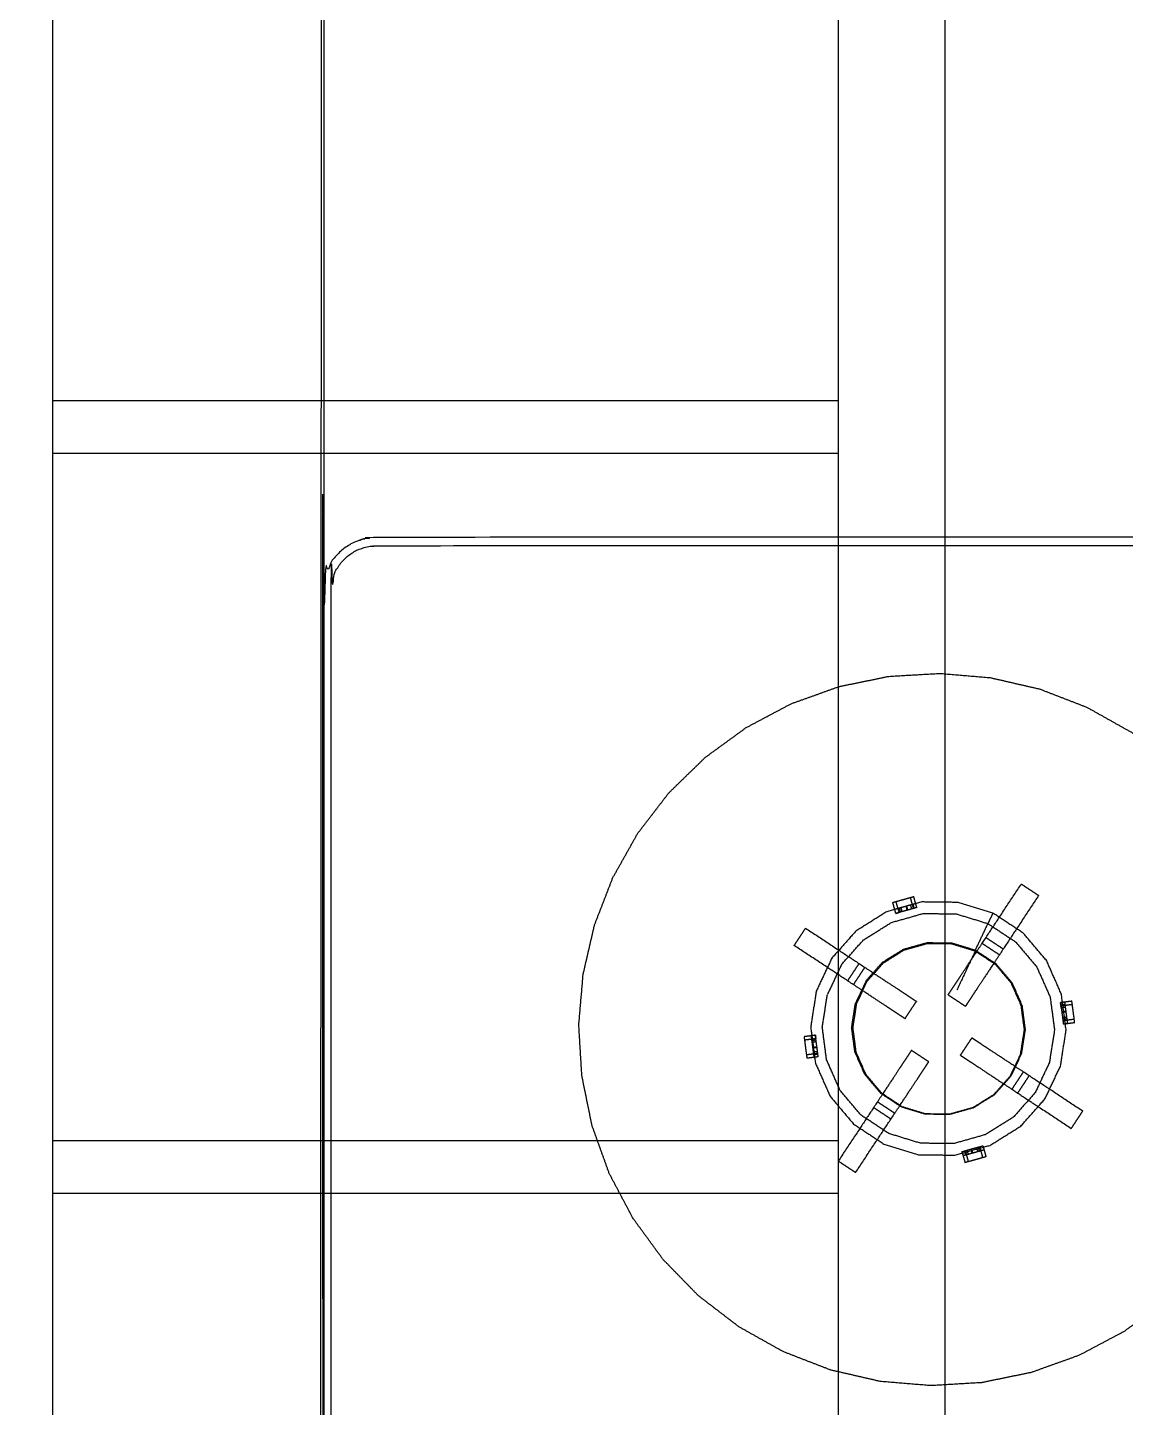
# Model space of a CAD drawing. Header units: millimetres. Extents: x 3429 to 24139, y -631 to 9878.
# Drawn here: x 7899.2 to 7964.9, y 3354.6 to 3437.2 of the extents above; entities that cross this region are included whole.
import ezdxf

# ---------------------------------------------------------------- set-up
doc = ezdxf.new("R2010")
doc.units = ezdxf.units.MM
for name, color, linetype, lineweight in [('multid_gorunus_3', 23, 'Continuous', 13), ('multid_gorunus_4', 15, 'Continuous', 9), ('multid_gorunus_5', 193, 'Continuous', 5), ('multid_gorunus_6', 54, 'Continuous', 0)]:
    doc.layers.add(name, color=color, linetype=linetype, lineweight=lineweight)

# ---------------------------------------------------------------- blocks, each defined once
blk = doc.blocks.new('grup-1')
at = {"layer": 'multid_gorunus_3', "lineweight": -3}
for points in [[(2472.196, 5870.084), (2471.826, 5870.127), (2471.456, 5870.17), (2437.184, 5870.179), (2402.913, 5870.189), (2402.543, 5870.146), (2402.173, 5870.104), (2401.833, 5869.982), (2401.494, 5869.861), (2401.194, 5869.67), (2400.894, 5869.479), (2400.644, 5869.229), (2400.394, 5868.979), (2400.203, 5868.68), (2400.012, 5868.38), (2399.891, 5868.04), (2399.769, 5867.701), (2399.726, 5867.331), (2399.683, 5866.961), (2399.669, 5815.19), (2399.652, 5752.918), (2399.695, 5752.548), (2399.737, 5752.178), (2399.859, 5751.839), (2399.98, 5751.499), (2400.171, 5751.199), (2400.361, 5750.899), (2400.611, 5750.649), (2400.861, 5750.399), (2401.161, 5750.208), (2401.461, 5750.018), (2401.8, 5749.896), (2402.14, 5749.774), (2402.51, 5749.731), (2402.88, 5749.689), (2437.151, 5749.679), (2471.423, 5749.67), (2471.793, 5749.712), (2472.163, 5749.755), (2472.502, 5749.876), (2472.842, 5749.998), (2473.142, 5750.188), (2473.442, 5750.379), (2473.692, 5750.629), (2473.942, 5750.879), (2474.133, 5751.179), (2474.323, 5751.478), (2474.445, 5751.818), (2474.567, 5752.158), (2474.609, 5752.528), (2474.652, 5752.897), (2474.669, 5815.169), (2474.683, 5866.94), (2474.641, 5867.31), (2474.598, 5867.68), (2474.477, 5868.02), (2474.355, 5868.36), (2474.165, 5868.659), (2473.974, 5868.959), (2473.724, 5869.209), (2473.474, 5869.459), (2473.175, 5869.65), (2472.875, 5869.841), (2472.535, 5869.963), (2472.196, 5870.084)], [(2471.454, 5869.67), (2471.766, 5869.634), (2472.079, 5869.597), (2472.366, 5869.494), (2472.653, 5869.392), (2472.907, 5869.23), (2473.16, 5869.069), (2473.372, 5868.857), (2473.583, 5868.646), (2473.745, 5868.392), (2473.906, 5868.138), (2474.009, 5867.851), (2474.111, 5867.564), (2474.147, 5867.251), (2474.183, 5866.939), (2474.169, 5815.169), (2474.152, 5752.9), (2474.116, 5752.587), (2474.08, 5752.274), (2473.977, 5751.987), (2473.874, 5751.7), (2473.713, 5751.446), (2473.551, 5751.193), (2473.34, 5750.981), (2473.128, 5750.77), (2472.874, 5750.609), (2472.621, 5750.447), (2472.334, 5750.345), (2472.046, 5750.242), (2471.734, 5750.206), (2471.421, 5750.17), (2437.151, 5750.179), (2402.882, 5750.189), (2402.569, 5750.225), (2402.257, 5750.261), (2401.969, 5750.364), (2401.682, 5750.467), (2401.429, 5750.628), (2401.175, 5750.79), (2400.964, 5751.001), (2400.752, 5751.213), (2400.591, 5751.466), (2400.43, 5751.72), (2400.327, 5752.007), (2400.224, 5752.295), (2400.188, 5752.607), (2400.152, 5752.92), (2400.169, 5815.189), (2400.183, 5866.959), (2400.22, 5867.272), (2400.256, 5867.584), (2400.359, 5867.871), (2400.462, 5868.159), (2400.623, 5868.412), (2400.785, 5868.666), (2400.996, 5868.877), (2401.208, 5869.089), (2401.461, 5869.25), (2401.715, 5869.411), (2402.002, 5869.514), (2402.289, 5869.617), (2402.602, 5869.653), (2402.915, 5869.689), (2437.184, 5869.679), (2471.454, 5869.67)]]:
    blk.add_open_spline(points, degree=2, knots=[-16, -16, -16, -15, -15, -14, -14, -13, -13, -12, -12, -11, -11, -10, -10, -9, -9, -8, -8, -7, -7, -6, -6, -5, -5, -4, -4, -3, -3, -2, -2, -1, -1, 0, 0, 1, 1, 2, 2, 3, 3, 4, 4, 5, 5, 6, 6, 7, 7, 8, 8, 9, 9, 10, 10, 11, 11, 12, 12, 13, 13, 14, 14, 15, 15, 16, 16, 16], dxfattribs=at)
at = {"layer": 'multid_gorunus_4', "lineweight": -3}
for points in [[(2437.43, 5703.444), (2437.43, 6235.282), (2443.832, 6235.282), (2443.832, 5703.444)], [(2490.832, 5703.444), (2490.832, 6235.282), (2493.832, 6235.282), (2493.832, 5703.444)], [(2490.832, 5875.198), (2490.832, 5878.36), (2443.832, 5878.36), (2443.832, 5875.198)], [(2490.832, 5830.893), (2490.832, 5834.055), (2443.832, 5834.055), (2443.832, 5830.893)]]:
    blk.add_lwpolyline(points, close=True, dxfattribs=at)
for points in [[(2474.819, 5748.156), (2474.592, 6192.992)], [(2474.592, 5747.992), (2474.592, 6192.868)]]:
    blk.add_lwpolyline(points, dxfattribs=at)
blk.add_open_spline([(2426.714, 5822.624), (2426.714, 5822.624), (2426.714, 5822.623), (2428.058, 5821.911), (2429.402, 5821.198), (2430.834, 5820.684), (2432.266, 5820.171), (2433.756, 5819.865), (2435.246, 5819.56), (2436.765, 5819.471), (2438.283, 5819.382), (2439.799, 5819.508), (2441.315, 5819.635), (2442.797, 5819.977), (2444.28, 5820.32), (2445.698, 5820.869), (2447.117, 5821.417), (2448.443, 5822.163), (2449.769, 5822.909), (2450.975, 5823.835), (2452.182, 5824.762), (2453.244, 5825.851), (2454.306, 5826.94), (2455.203, 5828.169), (2456.1, 5829.398), (2456.812, 5830.742), (2457.524, 5832.086), (2458.038, 5833.518), (2458.552, 5834.95), (2458.857, 5836.44), (2459.161, 5837.931), (2459.251, 5839.449), (2459.342, 5840.968), (2459.214, 5842.483), (2459.086, 5843.999), (2458.745, 5845.482), (2458.403, 5846.964), (2457.854, 5848.383), (2457.304, 5849.801), (2456.559, 5851.127), (2455.814, 5852.454), (2454.887, 5853.66), (2453.96, 5854.866), (2452.871, 5855.928), (2451.783, 5856.991), (2450.553, 5857.887), (2449.324, 5858.783), (2447.98, 5859.496), (2446.636, 5860.209), (2445.204, 5860.722), (2443.772, 5861.236), (2442.282, 5861.541), (2440.792, 5861.847), (2439.273, 5861.936), (2437.755, 5862.025), (2436.239, 5861.898), (2434.723, 5861.771), (2433.241, 5861.429), (2431.758, 5861.087), (2430.339, 5860.538), (2428.921, 5859.989), (2427.595, 5859.243), (2426.269, 5858.497), (2425.062, 5857.571), (2423.856, 5856.645), (2422.794, 5855.556), (2421.732, 5854.466), (2420.835, 5853.238), (2419.938, 5852.009), (2419.226, 5850.664), (2418.514, 5849.32), (2418, 5847.889), (2417.485, 5846.457), (2417.181, 5844.966), (2416.877, 5843.476), (2416.786, 5841.957), (2416.696, 5840.439), (2416.824, 5838.923), (2416.952, 5837.407), (2417.293, 5835.925), (2417.634, 5834.442), (2418.184, 5833.024), (2418.734, 5831.606), (2419.479, 5830.279), (2420.224, 5828.953), (2421.151, 5827.747), (2422.078, 5826.541), (2423.167, 5825.478), (2424.255, 5824.416), (2425.485, 5823.52), (2426.714, 5822.623)], degree=2, knots=[7.999876, 7.999876, 7.999876, 8, 8, 9, 9, 10, 10, 11, 11, 12, 12, 13, 13, 14, 14, 15, 15, 16, 16, 17, 17, 18, 18, 19, 19, 20, 20, 21, 21, 22, 22, 23, 23, 24, 24, 25, 25, 26, 26, 27, 27, 28, 28, 29, 29, 30, 30, 31, 31, 32, 32, 33, 33, 34, 34, 35, 35, 36, 36, 37, 37, 38, 38, 39, 39, 40, 40, 41, 41, 42, 42, 43, 43, 44, 44, 45, 45, 46, 46, 47, 47, 48, 48, 49, 49, 50, 50, 51, 51, 52, 52, 52], dxfattribs=at)
at = {"layer": 'multid_gorunus_5', "lineweight": -3}
for points, knots in [([(2432.863, 5849.413), (2432.605, 5849.242), (2432.346, 5849.071), (2432.087, 5848.9), (2431.828, 5848.729)], [0, 0, 0, 1, 1, 2, 2, 2]), ([(2431.828, 5848.729), (2432.472, 5847.755), (2433.115, 5846.78), (2433.644, 5845.98), (2434.172, 5845.18), (2434.44, 5844.774), (2434.708, 5844.369), (2434.935, 5844.024), (2435.163, 5843.678), (2435.351, 5843.395), (2435.538, 5843.111), (2435.684, 5842.89), (2435.83, 5842.668), (2435.935, 5842.51), (2436.04, 5842.351), (2436.103, 5842.256), (2436.166, 5842.161), (2436.187, 5842.129), (2436.208, 5842.097)], [8, 8, 8, 9, 9, 10, 10, 11, 11, 12, 12, 13, 13, 14, 14, 15, 15, 16, 16, 17, 17, 17]), ([(2437.243, 5842.781), (2437.222, 5842.813), (2437.201, 5842.844), (2437.138, 5842.94), (2437.075, 5843.035), (2436.97, 5843.194), (2436.866, 5843.352), (2436.719, 5843.573), (2436.573, 5843.795), (2436.386, 5844.079), (2436.199, 5844.362), (2435.971, 5844.707), (2435.743, 5845.052), (2435.475, 5845.458), (2435.207, 5845.863), (2434.679, 5846.664), (2434.151, 5847.464), (2433.507, 5848.438), (2432.863, 5849.413)], [2, 2, 2, 3, 3, 4, 4, 5, 5, 6, 6, 7, 7, 8, 8, 9, 9, 10, 10, 11, 11, 11]), ([(2439.117, 5848.006), (2439.152, 5848.131), (2439.187, 5848.257), (2439.244, 5848.46), (2439.301, 5848.664)], [0, 0, 0, 1, 1, 2, 2, 2]), ([(2440.556, 5848.313), (2440.414, 5848.352), (2440.272, 5848.392), (2440.054, 5848.453), (2439.836, 5848.514), (2439.644, 5848.568), (2439.453, 5848.622), (2439.377, 5848.643), (2439.301, 5848.664)], [25, 25, 25, 26, 26, 27, 27, 28, 28, 29, 29, 29]), ([(2439.117, 5848.006), (2439.192, 5847.985), (2439.268, 5847.963), (2439.46, 5847.91), (2439.651, 5847.856), (2439.869, 5847.795), (2440.087, 5847.734), (2440.229, 5847.694), (2440.372, 5847.654), (2440.407, 5847.78), (2440.442, 5847.905), (2440.499, 5848.109), (2440.556, 5848.313)], [-2, -2, -2, -1, -1, 0, 0, 1, 1, 2, 2, 3, 3, 4, 4, 4]), ([(2440.442, 5847.905), (2440.3, 5847.945), (2440.157, 5847.985), (2439.94, 5848.046), (2439.722, 5848.107), (2439.53, 5848.161), (2439.338, 5848.214), (2439.263, 5848.235), (2439.187, 5848.257)], [0, 0, 0, 1, 1, 2, 2, 3, 3, 4, 4, 4]), ([(2439.313, 5847.951), (2439.348, 5848.076), (2439.383, 5848.202), (2439.44, 5848.405), (2439.497, 5848.609)], [0, 0, 0, 1, 1, 2, 2, 2]), ([(2440.372, 5848.364), (2440.315, 5848.161), (2440.257, 5847.957), (2440.222, 5847.831), (2440.187, 5847.706)], [34, 34, 34, 35, 35, 36, 36, 36]), ([(2434.979, 5846.209), (2434.72, 5846.039), (2434.461, 5845.868), (2434.202, 5845.697), (2433.943, 5845.526)], [0, 0, 0, 1, 1, 2, 2, 2]), ([(2445.774, 5846.769), (2444.799, 5846.125), (2443.825, 5845.482), (2443.024, 5844.953), (2442.224, 5844.425), (2441.819, 5844.157), (2441.413, 5843.889), (2441.068, 5843.661), (2440.723, 5843.434), (2440.439, 5843.246), (2440.156, 5843.059), (2439.934, 5842.913), (2439.713, 5842.767), (2439.554, 5842.662), (2439.396, 5842.557), (2439.301, 5842.494), (2439.205, 5842.431), (2439.173, 5842.41), (2439.142, 5842.389)], [8, 8, 8, 9, 9, 10, 10, 11, 11, 12, 12, 13, 13, 14, 14, 15, 15, 16, 16, 17, 17, 17]), ([(2446.458, 5845.733), (2446.287, 5845.992), (2446.116, 5846.251), (2445.945, 5846.51), (2445.774, 5846.769)], [0, 0, 0, 1, 1, 2, 2, 2]), ([(2435.207, 5845.863), (2434.949, 5845.692), (2434.69, 5845.521), (2434.431, 5845.351), (2434.172, 5845.18)], [0, 0, 0, 1, 1, 2, 2, 2]), ([(2439.825, 5841.354), (2439.857, 5841.375), (2439.889, 5841.396), (2439.984, 5841.459), (2440.08, 5841.522), (2440.238, 5841.627), (2440.397, 5841.731), (2440.618, 5841.878), (2440.839, 5842.024), (2441.123, 5842.211), (2441.407, 5842.398), (2441.752, 5842.626), (2442.097, 5842.854), (2442.502, 5843.122), (2442.908, 5843.39), (2443.708, 5843.918), (2444.508, 5844.446), (2445.483, 5845.09), (2446.458, 5845.733)], [2, 2, 2, 3, 3, 4, 4, 5, 5, 6, 6, 7, 7, 8, 8, 9, 9, 10, 10, 11, 11, 11]), ([(2443.254, 5843.618), (2443.083, 5843.877), (2442.912, 5844.136), (2442.741, 5844.395), (2442.57, 5844.653)], [0, 0, 0, 1, 1, 2, 2, 2]), ([(2442.908, 5843.39), (2442.737, 5843.648), (2442.566, 5843.907), (2442.395, 5844.166), (2442.224, 5844.425)], [0, 0, 0, 1, 1, 2, 2, 2]), ([(2429.67, 5841.124), (2429.689, 5841.271), (2429.708, 5841.417), (2429.738, 5841.642), (2429.767, 5841.866), (2429.793, 5842.063), (2429.819, 5842.261), (2429.829, 5842.338), (2429.839, 5842.416)], [25, 25, 25, 26, 26, 27, 27, 28, 28, 29, 29, 29]), ([(2430.477, 5842.017), (2430.487, 5842.094), (2430.497, 5842.172), (2430.507, 5842.249), (2430.517, 5842.327), (2430.507, 5842.249), (2430.497, 5842.172), (2430.471, 5841.974), (2430.445, 5841.777), (2430.416, 5841.553), (2430.386, 5841.328), (2430.367, 5841.182), (2430.348, 5841.035), (2430.219, 5841.052), (2430.089, 5841.069), (2429.88, 5841.097), (2429.67, 5841.124)], [-3.392285, -3.392285, -3.392285, -3, -3, -2, -2, -1, -1, 0, 0, 1, 1, 2, 2, 3, 3, 4, 4, 4]), ([(2430.491, 5842.125), (2430.362, 5842.142), (2430.233, 5842.159), (2430.023, 5842.187), (2429.813, 5842.214)], [0, 0, 0, 1, 1, 2, 2, 2]), ([(2430.517, 5842.327), (2430.388, 5842.344), (2430.259, 5842.361), (2430.049, 5842.389), (2429.839, 5842.416)], [0, 0, 0, 1, 1, 2, 2, 2]), ([(2430.089, 5841.069), (2430.109, 5841.216), (2430.128, 5841.362), (2430.157, 5841.586), (2430.187, 5841.811), (2430.213, 5842.008), (2430.239, 5842.205), (2430.249, 5842.283), (2430.259, 5842.361)], [0, 0, 0, 1, 1, 2, 2, 3, 3, 4, 4, 4]), ([(2430.491, 5842.125), (2430.494, 5842.148), (2430.497, 5842.172), (2430.507, 5842.249), (2430.517, 5842.327), (2430.507, 5842.249), (2430.497, 5842.172), (2430.494, 5842.148), (2430.491, 5842.125)], [42.882837, 42.882837, 42.882837, 43, 43, 44, 44, 45, 45, 45.117162, 45.117162, 45.117162]), ([(2437.243, 5842.781), (2436.984, 5842.61), (2436.725, 5842.439), (2436.466, 5842.268), (2436.208, 5842.097)], [0, 0, 0, 1, 1, 2, 2, 2]), ([(2439.825, 5841.354), (2439.654, 5841.613), (2439.483, 5841.872), (2439.313, 5842.131), (2439.142, 5842.389)], [0, 0, 0, 1, 1, 2, 2, 2]), ([(2429.695, 5841.314), (2429.905, 5841.287), (2430.114, 5841.259), (2430.244, 5841.242), (2430.373, 5841.225)], [34, 34, 34, 35, 35, 36, 36, 36]), ([(2429.189, 5835.818), (2430.164, 5836.461), (2431.139, 5837.105), (2431.939, 5837.633), (2432.739, 5838.162), (2433.145, 5838.429), (2433.55, 5838.697), (2433.895, 5838.925), (2434.24, 5839.153), (2434.524, 5839.34), (2434.808, 5839.527), (2435.029, 5839.674), (2435.25, 5839.82), (2435.409, 5839.925), (2435.567, 5840.029), (2435.663, 5840.092), (2435.758, 5840.155), (2435.79, 5840.176), (2435.822, 5840.197)], [8, 8, 8, 9, 9, 10, 10, 11, 11, 12, 12, 13, 13, 14, 14, 15, 15, 16, 16, 17, 17, 17]), ([(2436.505, 5839.162), (2436.334, 5839.421), (2436.164, 5839.68), (2435.993, 5839.938), (2435.822, 5840.197)], [0, 0, 0, 1, 1, 2, 2, 2]), ([(2445.017, 5839.07), (2445.027, 5839.148), (2445.038, 5839.226), (2445.063, 5839.423), (2445.089, 5839.621), (2445.119, 5839.845), (2445.148, 5840.069), (2445.167, 5840.216), (2445.187, 5840.362), (2445.316, 5840.345), (2445.445, 5840.328), (2445.655, 5840.301), (2445.865, 5840.273)], [-2, -2, -2, -1, -1, 0, 0, 1, 1, 2, 2, 3, 3, 4, 4, 4]), ([(2445.84, 5840.083), (2445.63, 5840.111), (2445.42, 5840.138), (2445.291, 5840.155), (2445.162, 5840.172)], [34, 34, 34, 35, 35, 36, 36, 36]), ([(2445.445, 5840.328), (2445.426, 5840.182), (2445.407, 5840.036), (2445.377, 5839.811), (2445.348, 5839.587), (2445.322, 5839.389), (2445.296, 5839.192), (2445.286, 5839.114), (2445.275, 5839.036)], [0, 0, 0, 1, 1, 2, 2, 3, 3, 4, 4, 4]), ([(2445.865, 5840.273), (2445.845, 5840.127), (2445.826, 5839.98), (2445.797, 5839.756), (2445.767, 5839.532), (2445.741, 5839.334), (2445.715, 5839.137), (2445.705, 5839.059), (2445.695, 5838.981)], [25, 25, 25, 26, 26, 27, 27, 28, 28, 29, 29, 29]), ([(2436.505, 5839.162), (2436.474, 5839.141), (2436.442, 5839.12), (2436.346, 5839.057), (2436.251, 5838.994), (2436.093, 5838.889), (2435.934, 5838.785), (2435.713, 5838.638), (2435.491, 5838.492), (2435.208, 5838.305), (2434.924, 5838.118), (2434.579, 5837.89), (2434.234, 5837.662), (2433.828, 5837.394), (2433.423, 5837.126), (2432.623, 5836.598), (2431.822, 5836.07), (2430.848, 5835.426), (2429.873, 5834.782)], [2, 2, 2, 3, 3, 4, 4, 5, 5, 6, 6, 7, 7, 8, 8, 9, 9, 10, 10, 11, 11, 11]), ([(2439.435, 5839.461), (2439.176, 5839.29), (2438.917, 5839.119), (2438.659, 5838.948), (2438.4, 5838.777)], [0, 0, 0, 1, 1, 2, 2, 2]), ([(2442.779, 5832.145), (2442.136, 5833.119), (2441.492, 5834.094), (2440.964, 5834.894), (2440.435, 5835.695), (2440.167, 5836.1), (2439.9, 5836.506), (2439.672, 5836.851), (2439.444, 5837.196), (2439.257, 5837.479), (2439.069, 5837.763), (2438.923, 5837.984), (2438.777, 5838.206), (2438.672, 5838.364), (2438.568, 5838.523), (2438.505, 5838.618), (2438.442, 5838.714), (2438.421, 5838.745), (2438.4, 5838.777)], [8, 8, 8, 9, 9, 10, 10, 11, 11, 12, 12, 13, 13, 14, 14, 15, 15, 16, 16, 17, 17, 17]), ([(2439.435, 5839.461), (2439.456, 5839.429), (2439.477, 5839.397), (2439.54, 5839.302), (2439.603, 5839.207), (2439.708, 5839.048), (2439.812, 5838.889), (2439.959, 5838.668), (2440.105, 5838.447), (2440.292, 5838.163), (2440.479, 5837.879), (2440.707, 5837.534), (2440.935, 5837.189), (2441.203, 5836.784), (2441.471, 5836.378), (2441.999, 5835.578), (2442.527, 5834.778), (2443.171, 5833.803), (2443.815, 5832.828)], [2, 2, 2, 3, 3, 4, 4, 5, 5, 6, 6, 7, 7, 8, 8, 9, 9, 10, 10, 11, 11, 11]), ([(2445.017, 5839.07), (2445.146, 5839.053), (2445.275, 5839.036), (2445.485, 5839.009), (2445.695, 5838.981)], [0, 0, 0, 1, 1, 2, 2, 2]), ([(2445.044, 5839.272), (2445.173, 5839.255), (2445.302, 5839.238), (2445.512, 5839.211), (2445.722, 5839.183)], [0, 0, 0, 1, 1, 2, 2, 2]), ([(2433.077, 5836.898), (2432.906, 5837.157), (2432.735, 5837.415), (2432.564, 5837.674), (2432.393, 5837.933)], [0, 0, 0, 1, 1, 2, 2, 2]), ([(2433.423, 5837.126), (2433.252, 5837.385), (2433.081, 5837.644), (2432.91, 5837.903), (2432.739, 5838.162)], [0, 0, 0, 1, 1, 2, 2, 2]), ([(2441.471, 5836.378), (2441.212, 5836.207), (2440.953, 5836.036), (2440.694, 5835.865), (2440.435, 5835.695)], [0, 0, 0, 1, 1, 2, 2, 2]), ([(2429.873, 5834.782), (2429.702, 5835.041), (2429.531, 5835.3), (2429.36, 5835.559), (2429.189, 5835.818)], [0, 0, 0, 1, 1, 2, 2, 2]), ([(2441.699, 5836.032), (2441.44, 5835.861), (2441.181, 5835.69), (2440.923, 5835.519), (2440.664, 5835.348)], [0, 0, 0, 1, 1, 2, 2, 2]), ([(2436.418, 5833.392), (2436.342, 5833.413), (2436.266, 5833.434), (2436.075, 5833.488), (2435.883, 5833.542), (2435.665, 5833.603), (2435.447, 5833.664), (2435.305, 5833.704), (2435.163, 5833.743), (2435.128, 5833.618), (2435.093, 5833.492), (2435.035, 5833.289), (2434.978, 5833.085)], [-2, -2, -2, -1, -1, 0, 0, 1, 1, 2, 2, 3, 3, 4, 4, 4]), ([(2434.978, 5833.085), (2435.121, 5833.045), (2435.263, 5833.005), (2435.481, 5832.944), (2435.699, 5832.883), (2435.89, 5832.83), (2436.082, 5832.776), (2436.158, 5832.755), (2436.233, 5832.733)], [25, 25, 25, 26, 26, 27, 27, 28, 28, 29, 29, 29]), ([(2435.093, 5833.492), (2435.235, 5833.453), (2435.377, 5833.413), (2435.595, 5833.352), (2435.813, 5833.291), (2436.004, 5833.237), (2436.196, 5833.183), (2436.272, 5833.162), (2436.347, 5833.141)], [0, 0, 0, 1, 1, 2, 2, 3, 3, 4, 4, 4]), ([(2435.163, 5833.033), (2435.22, 5833.237), (2435.277, 5833.441), (2435.312, 5833.566), (2435.347, 5833.692)], [34, 34, 34, 35, 35, 36, 36, 36]), ([(2436.221, 5833.447), (2436.186, 5833.321), (2436.151, 5833.196), (2436.094, 5832.992), (2436.037, 5832.788)], [0, 0, 0, 1, 1, 2, 2, 2]), ([(2436.418, 5833.392), (2436.383, 5833.266), (2436.347, 5833.141), (2436.29, 5832.937), (2436.233, 5832.733)], [0, 0, 0, 1, 1, 2, 2, 2]), ([(2443.815, 5832.828), (2443.556, 5832.658), (2443.297, 5832.487), (2443.038, 5832.316), (2442.779, 5832.145)], [0, 0, 0, 1, 1, 2, 2, 2])]:
    blk.add_open_spline(points, degree=2, knots=knots, dxfattribs=at)
for points in [[(2439.268, 5847.963), (2439.303, 5848.089), (2439.338, 5848.214)], [(2439.418, 5847.921), (2439.454, 5848.047), (2439.489, 5848.172)], [(2439.651, 5847.856), (2439.687, 5847.981), (2439.722, 5848.107)], [(2439.685, 5847.846), (2439.721, 5847.972), (2439.756, 5848.097)], [(2439.989, 5847.761), (2440.024, 5847.887), (2440.059, 5848.012)], [(2440.087, 5847.734), (2440.122, 5847.859), (2440.157, 5847.985)], [(2434.564, 5847.674), (2434.713, 5847.36), (2434.861, 5847.045)], [(2435.611, 5845.456), (2435.236, 5846.25), (2434.861, 5847.045)], [(2440.372, 5847.654), (2440.279, 5847.68), (2440.187, 5847.706)], [(2440.372, 5847.654), (2440.279, 5847.68), (2440.187, 5847.706)], [(2435.624, 5845.394), (2436.172, 5844.232), (2436.72, 5843.07)], [(2430.477, 5842.017), (2430.347, 5842.034), (2430.218, 5842.051)], [(2430.497, 5842.172), (2430.368, 5842.188), (2430.239, 5842.205)], [(2430.386, 5841.328), (2430.257, 5841.345), (2430.128, 5841.362)], [(2430.4, 5841.429), (2430.27, 5841.446), (2430.141, 5841.463)], [(2430.441, 5841.742), (2430.311, 5841.759), (2430.182, 5841.776)], [(2430.445, 5841.777), (2430.316, 5841.794), (2430.187, 5841.811)], [(2445.089, 5839.621), (2445.218, 5839.604), (2445.348, 5839.587)], [(2445.094, 5839.656), (2445.223, 5839.639), (2445.352, 5839.622)], [(2445.135, 5839.968), (2445.264, 5839.951), (2445.393, 5839.934)], [(2445.148, 5840.069), (2445.277, 5840.052), (2445.407, 5840.036)], [(2445.187, 5840.362), (2445.174, 5840.267), (2445.162, 5840.172)], [(2445.187, 5840.362), (2445.174, 5840.267), (2445.162, 5840.172)], [(2445.038, 5839.226), (2445.167, 5839.209), (2445.296, 5839.192)], [(2445.058, 5839.381), (2445.187, 5839.364), (2445.316, 5839.347)], [(2435.447, 5833.664), (2435.412, 5833.538), (2435.377, 5833.413)], [(2435.545, 5833.636), (2435.51, 5833.511), (2435.475, 5833.385)], [(2435.849, 5833.551), (2435.814, 5833.426), (2435.779, 5833.3)], [(2435.883, 5833.542), (2435.848, 5833.416), (2435.813, 5833.291)], [(2436.116, 5833.476), (2436.081, 5833.351), (2436.046, 5833.226)], [(2436.266, 5833.434), (2436.231, 5833.309), (2436.196, 5833.183)]]:
    blk.add_open_spline(points, degree=2, dxfattribs=at)
at = {"layer": 'multid_gorunus_6', "lineweight": -3}
for points in [[(2436.832, 5833.182), (2437.92, 5833.195), (2439.007, 5833.209), (2440.047, 5833.528), (2441.087, 5833.847), (2441.995, 5834.447), (2442.903, 5835.046), (2443.605, 5835.877), (2444.307, 5836.708), (2444.747, 5837.703), (2445.186, 5838.698), (2445.328, 5839.777), (2445.469, 5840.856), (2445.301, 5841.93), (2445.133, 5843.005), (2444.669, 5843.989), (2444.205, 5844.973), (2443.482, 5845.786), (2442.76, 5846.6), (2441.837, 5847.176), (2440.915, 5847.753), (2439.867, 5848.047), (2438.82, 5848.34), (2437.732, 5848.327), (2436.644, 5848.313), (2435.604, 5847.994), (2434.564, 5847.674), (2433.657, 5847.075), (2432.749, 5846.475), (2432.047, 5845.645), (2431.344, 5844.814), (2430.905, 5843.818), (2430.465, 5842.823), (2430.324, 5841.745), (2430.182, 5840.666), (2430.35, 5839.591), (2430.519, 5838.517), (2430.983, 5837.533), (2431.447, 5836.549), (2432.169, 5835.736), (2432.892, 5834.922), (2433.814, 5834.345), (2434.737, 5833.769), (2435.784, 5833.475), (2436.832, 5833.182)], [(2437.148, 5835.651), (2437.879, 5835.66), (2438.611, 5835.669), (2439.31, 5835.884), (2440.009, 5836.098), (2440.619, 5836.501), (2441.229, 5836.904), (2441.701, 5837.463), (2442.173, 5838.021), (2442.469, 5838.69), (2442.765, 5839.359), (2442.86, 5840.084), (2442.955, 5840.81), (2442.842, 5841.532), (2442.729, 5842.255), (2442.417, 5842.916), (2442.105, 5843.578), (2441.619, 5844.124), (2441.133, 5844.671), (2440.513, 5845.059), (2439.893, 5845.447), (2439.189, 5845.644), (2438.484, 5845.841), (2437.753, 5845.832), (2437.022, 5845.823), (2436.323, 5845.608), (2435.624, 5845.394), (2435.013, 5844.991), (2434.403, 5844.588), (2433.931, 5844.029), (2433.459, 5843.47), (2433.163, 5842.801), (2432.868, 5842.132), (2432.773, 5841.407), (2432.678, 5840.682), (2432.791, 5839.96), (2432.904, 5839.237), (2433.216, 5838.576), (2433.528, 5837.914), (2434.014, 5837.368), (2434.499, 5836.821), (2435.119, 5836.433), (2435.74, 5836.045), (2436.444, 5835.848), (2437.148, 5835.651)]]:
    blk.add_open_spline(points, degree=2, knots=[17, 17, 17, 18, 18, 19, 19, 20, 20, 21, 21, 22, 22, 23, 23, 24, 24, 25, 25, 26, 26, 27, 27, 28, 28, 29, 29, 30, 30, 31, 31, 32, 32, 33, 33, 34, 34, 35, 35, 36, 36, 37, 37, 38, 38, 39, 39, 39], dxfattribs=at)
for points in [[(2434.861, 5847.045), (2434.036, 5846.5), (2433.211, 5845.955)], [(2436.752, 5847.626), (2435.807, 5847.335), (2434.861, 5847.045)], [(2438.729, 5847.65), (2437.741, 5847.638), (2436.752, 5847.626)], [(2440.634, 5847.116), (2439.682, 5847.383), (2438.729, 5847.65)], [(2442.31, 5846.068), (2441.472, 5846.592), (2440.634, 5847.116)], [(2433.211, 5845.955), (2432.573, 5845.2), (2431.935, 5844.445)], [(2435.611, 5845.456), (2434.995, 5845.048), (2434.378, 5844.641)], [(2437.023, 5845.889), (2436.317, 5845.672), (2435.611, 5845.456)], [(2438.501, 5845.908), (2437.762, 5845.898), (2437.023, 5845.889)], [(2439.923, 5845.509), (2439.212, 5845.708), (2438.501, 5845.908)], [(2441.176, 5844.726), (2440.55, 5845.117), (2439.923, 5845.509)], [(2443.624, 5844.59), (2442.967, 5845.329), (2442.31, 5846.068)], [(2434.378, 5844.641), (2433.901, 5844.077), (2433.425, 5843.513)], [(2442.158, 5843.621), (2441.667, 5844.173), (2441.176, 5844.726)], [(2443.624, 5844.59), (2444.046, 5843.695), (2444.468, 5842.801)], [(2431.935, 5844.445), (2431.535, 5843.54), (2431.135, 5842.636)], [(2433.425, 5843.513), (2433.126, 5842.837), (2432.828, 5842.161)], [(2442.158, 5843.621), (2442.473, 5842.953), (2442.788, 5842.285)], [(2431.135, 5842.636), (2431.007, 5841.655), (2430.878, 5840.675)], [(2432.828, 5842.161), (2432.732, 5841.429), (2432.635, 5840.697)], [(2443.016, 5840.825), (2442.902, 5841.555), (2442.788, 5842.285)], [(2444.773, 5840.847), (2444.621, 5841.824), (2444.468, 5842.801)], [(2430.878, 5840.675), (2431.031, 5839.698), (2431.184, 5838.721)], [(2432.635, 5840.697), (2432.75, 5839.967), (2432.864, 5839.237)], [(2442.824, 5839.36), (2442.92, 5840.093), (2443.016, 5840.825)], [(2444.516, 5838.886), (2444.645, 5839.867), (2444.773, 5840.847)], [(2432.864, 5839.237), (2433.179, 5838.569), (2433.494, 5837.901)], [(2442.227, 5838.009), (2442.526, 5838.685), (2442.824, 5839.36)], [(2443.717, 5837.077), (2444.117, 5837.982), (2444.516, 5838.886)], [(2431.184, 5838.721), (2431.606, 5837.827), (2432.028, 5836.932)], [(2433.494, 5837.901), (2433.985, 5837.348), (2434.475, 5836.796)], [(2441.273, 5836.88), (2441.75, 5837.445), (2442.227, 5838.009)], [(2442.441, 5835.567), (2443.079, 5836.322), (2443.717, 5837.077)], [(2432.028, 5836.932), (2432.684, 5836.193), (2433.341, 5835.454)], [(2434.475, 5836.796), (2435.102, 5836.404), (2435.728, 5836.013)], [(2440.041, 5836.066), (2440.657, 5836.473), (2441.273, 5836.88)], [(2433.341, 5835.454), (2434.18, 5834.93), (2435.018, 5834.405)], [(2435.728, 5836.013), (2436.44, 5835.813), (2437.151, 5835.614)], [(2437.151, 5835.614), (2437.89, 5835.623), (2438.628, 5835.632)], [(2438.628, 5835.632), (2439.334, 5835.849), (2440.041, 5836.066)], [(2440.79, 5834.477), (2441.616, 5835.022), (2442.441, 5835.567)], [(2435.018, 5834.405), (2435.97, 5834.139), (2436.922, 5833.872)], [(2436.922, 5833.872), (2437.911, 5833.884), (2438.9, 5833.896)], [(2438.9, 5833.896), (2439.845, 5834.187), (2440.79, 5834.477)]]:
    blk.add_open_spline(points, degree=2, dxfattribs=at)

msp = doc.modelspace()

# ---------------------------------------------------------------- block references
at = {"xscale": -1}
msp.add_blockref('grup-1', (10391.554, -2463.465), dxfattribs=at)

doc.saveas('drawing.dxf')
